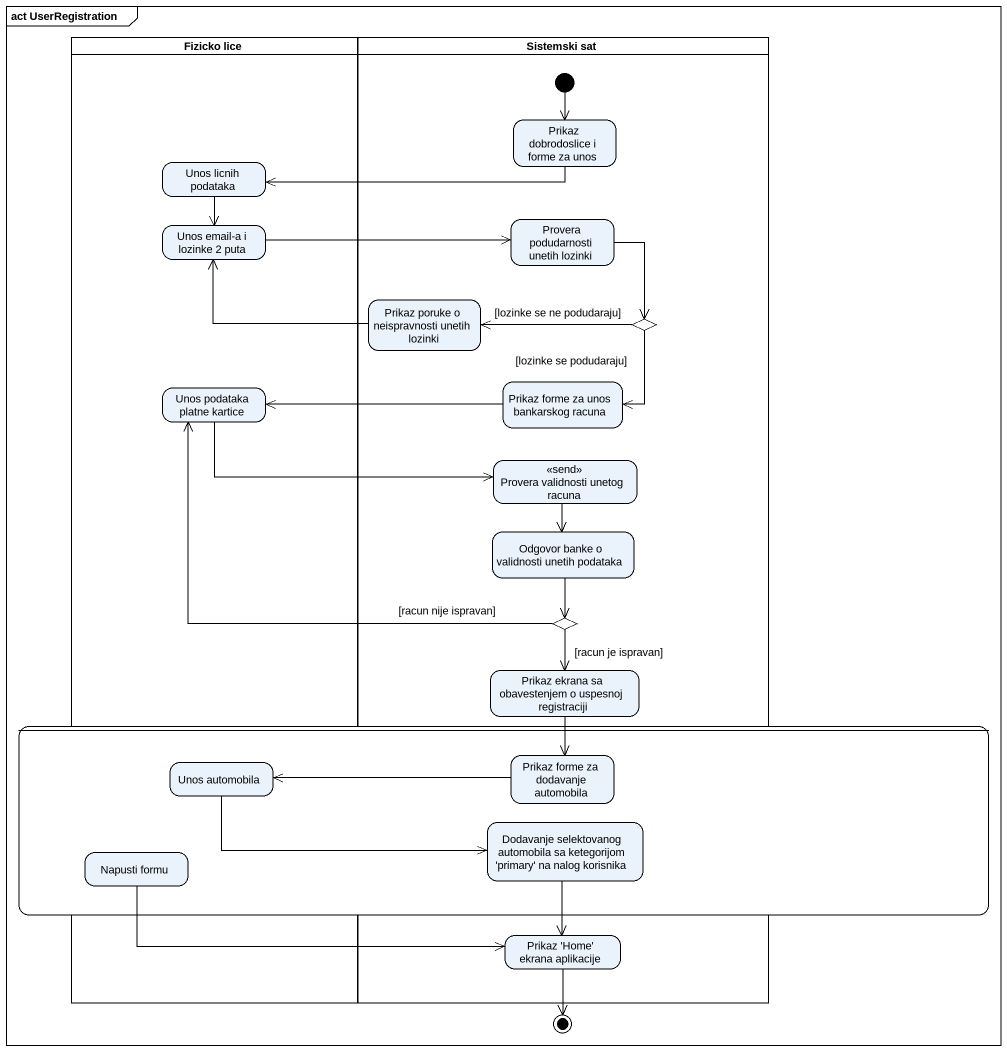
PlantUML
@startuml
mainframe act UserRegistration
hide empty description
state "Fizicko lice" as Fizicko_lice <<partition>> {
  state "Unos licnih podataka" as Unos_licnih_podataka
  state "Unos email-a i lozinke 2 puta" as Unos_email_a_i_lozinke_2
  state "Unos podataka platne kartice" as Unos_podataka_platne_kartice
}
state "Sistemski sat" as Sistemski_sat <<partition>> {
  state "Prikaz dobrodoslice i forme za unos" as Prikaz_dobrodoslice_i_forme
  state "Provera podudarnosti unetih lozinki" as Provera_podudarnosti_unetih
  state "Prikaz poruke o neispravnosti unetih lozinki" as Prikaz_poruke_o
  state choice1 <<choice>>
  state "Prikaz forme za unos bankarskog racuna" as Prikaz_forme_za_unos
  state "Provera validnosti unetog racuna" as Provera_validnosti_unetog <<send>>
  state "Odgovor banke o validnosti unetih podataka" as Odgovor_banke_o_validnosti
  state choice2 <<choice>>
  state "Prikaz ekrana sa obavestenjem o uspesnoj registraciji" as Prikaz_ekrana_sa
  state "Prikaz 'Home' ekrana aplikacije" as Prikaz_Home_ekrana
  [*] --> Prikaz_dobrodoslice_i_forme
}
state " " as state1 {
  state "Unos automobila" as Unos_automobila
  state "Prikaz forme za dodavanje automobila" as Prikaz_forme_za_dodavanje
  state "Dodavanje selektovanog automobila sa ketegorijom 'primary' na nalog korisnika" as Dodavanje_selektovanog
  state "Napusti formu" as Napusti_formu
}
state final1 <<end>>
Prikaz_dobrodoslice_i_forme -left-> Unos_licnih_podataka
Unos_licnih_podataka --> Unos_email_a_i_lozinke_2
Unos_email_a_i_lozinke_2 -right-> Provera_podudarnosti_unetih
Provera_podudarnosti_unetih --> choice1
Prikaz_poruke_o -left-> Unos_email_a_i_lozinke_2
choice1 -left-> Prikaz_poruke_o : [lozinke se ne podudaraju]
choice1 --> Prikaz_forme_za_unos : [lozinke se podudaraju]
Prikaz_forme_za_unos -left-> Unos_podataka_platne_kartice
Unos_podataka_platne_kartice -right-> Provera_validnosti_unetog
Provera_validnosti_unetog --> Odgovor_banke_o_validnosti
Odgovor_banke_o_validnosti --> choice2
choice2 -up-> Unos_podataka_platne_kartice : [racun nije ispravan]
choice2 --> Prikaz_ekrana_sa : [racun je ispravan]
Prikaz_ekrana_sa --> Prikaz_forme_za_dodavanje
Unos_automobila -right-> Dodavanje_selektovanog
Prikaz_forme_za_dodavanje -left-> Unos_automobila
Dodavanje_selektovanog --> Prikaz_Home_ekrana
Napusti_formu -right-> Prikaz_Home_ekrana
Prikaz_Home_ekrana --> final1
@enduml
